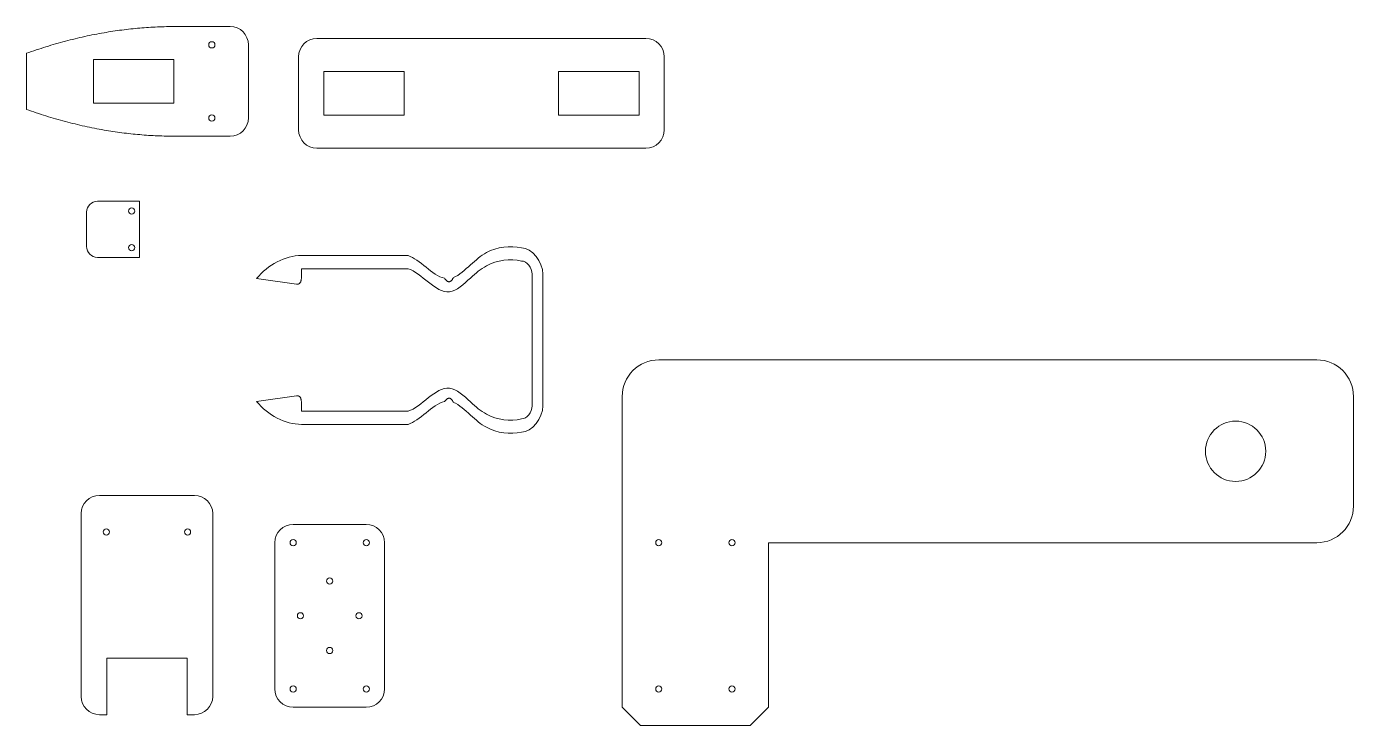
# Model space of a CAD drawing. Header units: millimetres. Extents: x -163 to 200, y -100 to 91.
import ezdxf

# ---------------------------------------------------------------- set-up
doc = ezdxf.new("R2010")
doc.units = ezdxf.units.MM

msp = doc.modelspace()

# ---------------------------------------------------------------- linework, layer by layer
at = {"color": 7, "linetype": 'Continuous', "lineweight": 15}
for p, q in [((-107.24, 91.19), (-122.24, 91.19)), ((-83.51, 87.93), (6.49, 87.93)), ((-162.92, 83.87), (-162.92, 68.51)), ((-102.24, 66.19), (-102.24, 86.19)), ((-144.63, 82.19), (-144.63, 70.19)), ((-122.63, 82.19), (-144.63, 82.19)), ((-122.63, 70.19), (-122.63, 82.19)), ((-88.51, 82.93), (-88.51, 62.93)), ((11.49, 82.93), (11.49, 62.93)), ((-59.62, 78.93), (-81.62, 78.93)), ((-81.62, 78.93), (-81.62, 66.93)), ((-59.62, 66.93), (-59.62, 78.93)), ((4.61, 78.93), (-17.39, 78.93)), ((-17.39, 78.93), (-17.39, 66.93)), ((4.61, 66.93), (4.61, 78.93)), ((-144.63, 70.19), (-122.63, 70.19)), ((-81.62, 66.93), (-59.62, 66.93)), ((-17.39, 66.93), (4.61, 66.93)), ((-122.24, 61.19), (-107.24, 61.19)), ((6.49, 57.93), (-83.51, 57.93)), ((-146.51, 40.4), (-146.51, 31.04)), ((-143.51, 43.4), (-132.04, 43.4)), ((-132.04, 43.4), (-132.04, 28.04)), ((-143.51, 28.04), (-132.04, 28.04)), ((-58.58, 28.54), (-87.74, 28.54)), ((-89.08, 20.73), (-100.02, 22.23)), ((-87.74, 24.94), (-87.74, 22.74)), ((-58.58, 24.94), (-87.74, 24.94)), ((-24.61, 23.45), (-24.61, -12.55)), ((-21.69, 23.45), (-21.69, -12.55)), ((190, 0), (10, 0)), ((-89.08, -9.83), (-100.02, -11.34)), ((0, -10), (0, -95)), ((200, -40), (200, -10)), ((-87.74, -14.04), (-87.74, -11.84)), ((-58.58, -14.04), (-87.74, -14.04)), ((-58.58, -17.64), (-87.74, -17.64)), ((-143, -37.05), (-117, -37.05)), ((-148, -42.05), (-148, -92.05)), ((-112, -42.05), (-112, -92.05)), ((-70, -45), (-90, -45)), ((-95, -50), (-95, -90)), ((-65, -90), (-65, -50)), ((40, -95), (40, -50)), ((40, -50), (190, -50)), ((-141, -97.05), (-141, -81.55)), ((-141, -81.55), (-119, -81.55)), ((-119, -97.05), (-119, -81.55)), ((-143, -97.05), (-141, -97.05)), ((-119, -97.05), (-117, -97.05)), ((-90, -95), (-70, -95)), ((0, -95), (5, -100)), ((35, -100), (40, -95)), ((5, -100), (35, -100))]:
    msp.add_line(p, q, dxfattribs=at)
for centre, radius in [((-112.24, 86.19), 0.85), ((-112.24, 66.19), 0.85), ((-134.14, 40.72), 0.85), ((-134.14, 30.72), 0.85), ((167.77, -25), 8.25), ((-141.12, -47.05), 0.85), ((-118.88, -47.05), 0.85), ((-90, -50), 0.85), ((-70, -50), 0.85), ((10, -50), 0.85), ((30, -50), 0.85), ((-80, -60.5), 0.85), ((-88, -70), 0.85), ((-72, -70), 0.85), ((-80, -79.5), 0.85), ((-90, -90), 0.85), ((-70, -90), 0.85), ((10, -90), 0.85), ((30, -90), 0.85)]:
    msp.add_circle(centre, radius, dxfattribs=at)
for centre, radius, start, end in [((-107.24, 86.19), 5, 0, 90), ((-83.51, 82.93), 5, 90, 180), ((6.49, 82.93), 5, 0, 90), ((-107.24, 66.19), 5, 270, 0), ((-83.51, 62.93), 5, 180, 270), ((6.49, 62.93), 5, 270, 0), ((-143.51, 40.4), 3, 90, 180), ((-143.51, 31.04), 3, 180, 270), ((10, -10), 10, 90, 180), ((190, -10), 10, 0, 90), ((-143, -42.05), 5, 90, 180), ((-117, -42.05), 5, 0, 90), ((190, -40), 10, 270, 0), ((-90, -50), 5, 90, 180), ((-70, -50), 5, 0, 90), ((-90, -90), 5, 180, 270), ((-70, -90), 5, 270, 0), ((-143, -92.05), 5, 180, 270), ((-117, -92.05), 5, 270, 0)]:
    msp.add_arc(centre, radius, start, end, dxfattribs=at)
for points, degree in [([(-122.24, 91.19), (-142.42, 91.19), (-162.92, 83.87)], 2), ([(-162.92, 68.51), (-142.42, 61.19), (-122.24, 61.19)], 2), ([(-21.69, 23.45), (-21.69, 26.84), (-24.77, 30.65), (-27.52, 30.65)], 3), ([(-87.74, 28.54), (-92.18, 28.54), (-96.9, 26.12), (-100.02, 22.23)], 3), ([(-48.59, 22.32), (-51.96, 23.06), (-55.4, 27.56), (-58.58, 28.54)], 3), ([(-24.61, 23.45), (-24.61, 25.15), (-26.15, 27.05), (-27.52, 27.05)], 3), ([(-87.74, 22.74), (-87.74, 20.54), (-89.08, 20.73)], 2), ([(-46.18, 22.51), (-47.23, 20.33), (-48.59, 22.32)], 2), ([(-87.74, -11.84), (-87.74, -9.65), (-89.08, -9.83)], 2), ([(-46.18, -11.61), (-47.23, -9.43), (-48.59, -11.42)], 2), ([(-87.74, -17.64), (-92.18, -17.64), (-96.9, -15.22), (-100.02, -11.34)], 3), ([(-48.59, -11.42), (-51.96, -12.16), (-55.4, -16.67), (-58.58, -17.64)], 3), ([(-21.69, -12.55), (-21.69, -15.95), (-24.77, -19.75), (-27.52, -19.75)], 3), ([(-24.61, -12.55), (-24.61, -14.25), (-26.15, -16.15), (-27.52, -16.15)], 3)]:
    msp.add_open_spline(points, degree=degree, dxfattribs=at)
for points, knots in [([(-27.52, 30.65), (-30.65, 31.34), (-36.06, 30.73), (-41.49, 26.09), (-44.58, 23.13), (-46.18, 22.51)], [0, 0, 0, 0, 0.2884875, 0.4406344, 0.5978594, 0.5978594, 0.5978594, 0.5978594]), ([(-27.52, 27.05), (-30.65, 27.74), (-36.06, 27.13), (-41.81, 22.22), (-48.98, 15.27), (-54.98, 23.84), (-58.58, 24.94)], [0, 0, 0, 0, 0.288487, 0.440634, 0.632907, 1, 1, 1, 1]), ([(-27.52, -16.15), (-30.65, -16.84), (-36.06, -16.23), (-41.81, -11.32), (-48.98, -4.37), (-54.98, -12.94), (-58.58, -14.04)], [0, 0, 0, 0, 0.288487, 0.440634, 0.632907, 1, 1, 1, 1]), ([(-27.52, -19.75), (-30.65, -20.44), (-36.06, -19.83), (-41.49, -15.19), (-44.58, -12.23), (-46.18, -11.61)], [0, 0, 0, 0, 0.2884875, 0.4406344, 0.5978594, 0.5978594, 0.5978594, 0.5978594])]:
    msp.add_open_spline(points, degree=3, knots=knots, dxfattribs=at)

doc.saveas('drawing.dxf')
